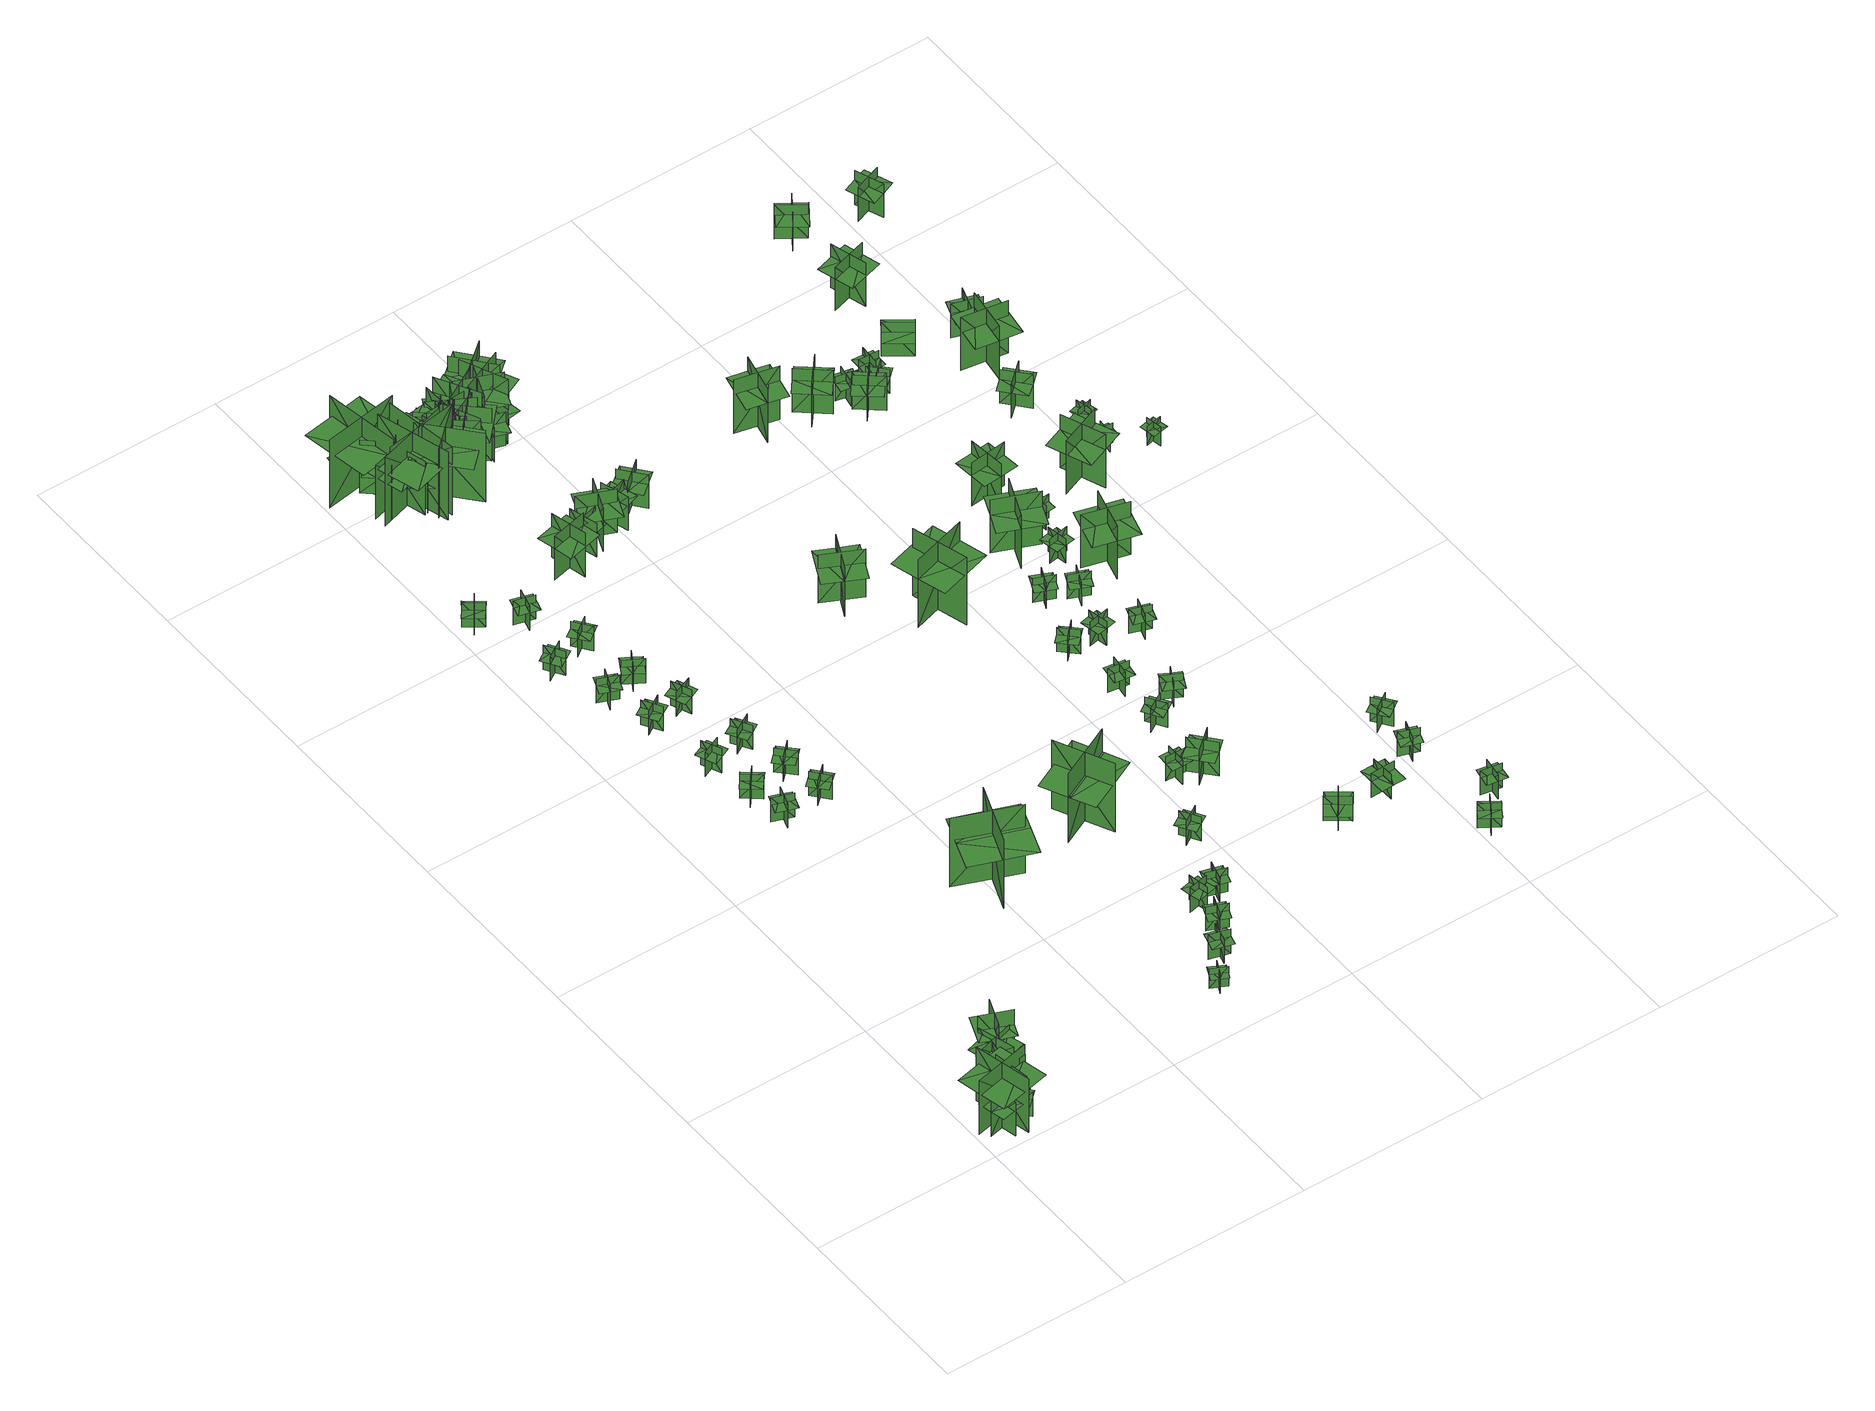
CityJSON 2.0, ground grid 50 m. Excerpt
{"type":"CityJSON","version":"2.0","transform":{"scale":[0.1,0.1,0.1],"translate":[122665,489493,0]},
"CityObjects":{
"tree1":{"type":"SolitaryVegetationObject","geometry":[{"type":"MultiSurface","lod":"1","boundaries":[[[0,1,2]],[[0,2,3]],[[4,5,6]],[[4,6,7]],[[8,9,10]],[[8,10,11]],[[8,11,12]],[[8,12,13]]]}]},
"tree2":{"type":"SolitaryVegetationObject","geometry":[{"type":"MultiSurface","lod":"1","boundaries":[[[14,15,16]],[[14,16,17]],[[18,19,20]],[[18,20,21]],[[22,23,24]],[[22,24,25]],[[22,25,26]],[[22,26,27]]]}]},
"tree3":{"type":"SolitaryVegetationObject","geometry":[{"type":"MultiSurface","lod":"1","boundaries":[[[28,29,30]],[[28,30,31]],[[32,33,34]],[[32,34,35]],[[36,37,38]],[[36,38,39]],[[36,39,40]],[[36,40,41]]]}]},
"tree4":{"type":"SolitaryVegetationObject","geometry":[{"type":"MultiSurface","lod":"1","boundaries":[[[42,43,44]],[[42,44,45]],[[46,47,48]],[[46,48,49]],[[50,51,52]],[[50,52,53]],[[50,53,54]],[[50,54,55]]]}]},
"tree5":{"type":"SolitaryVegetationObject","geometry":[{"type":"MultiSurface","lod":"1","boundaries":[[[56,57,58]],[[56,58,59]],[[60,61,62]],[[60,62,63]],[[64,65,66]],[[64,66,67]],[[64,68,69]],[[64,69,65]]]}]},
"tree6":{"type":"SolitaryVegetationObject","geometry":[{"type":"MultiSurface","lod":"1","boundaries":[[[70,71,72]],[[70,72,73]],[[74,75,76]],[[74,76,77]],[[78,79,80]],[[78,80,81]],[[78,81,82]],[[78,82,83]]]}]},
"tree7":{"type":"SolitaryVegetationObject","geometry":[{"type":"MultiSurface","lod":"1","boundaries":[[[84,85,86]],[[84,86,87]],[[88,89,90]],[[88,90,91]],[[92,93,94]],[[92,94,95]],[[92,95,96]],[[92,96,97]]]}]},
"tree8":{"type":"SolitaryVegetationObject","geometry":[{"type":"MultiSurface","lod":"1","boundaries":[[[98,99,100]],[[98,100,101]],[[102,103,104]],[[102,104,105]],[[106,107,108]],[[106,108,109]],[[106,109,110]],[[106,110,111]]]}]},
"tree9":{"type":"SolitaryVegetationObject","geometry":[{"type":"MultiSurface","lod":"1","boundaries":[[[112,113,114]],[[112,114,115]],[[116,117,118]],[[116,118,119]],[[120,121,122]],[[120,122,123]],[[120,124,125]],[[120,125,121]]]}]},
"tree10":{"type":"SolitaryVegetationObject","geometry":[{"type":"MultiSurface","lod":"1","boundaries":[[[126,127,128]],[[126,128,129]],[[130,131,132]],[[130,132,133]],[[134,135,136]],[[134,136,137]],[[134,137,138]],[[134,138,139]]]}]},
"tree11":{"type":"SolitaryVegetationObject","geometry":[{"type":"MultiSurface","lod":"1","boundaries":[[[140,141,142]],[[140,142,143]],[[144,145,146]],[[144,146,147]],[[148,149,150]],[[148,150,151]],[[148,151,152]],[[148,152,153]]]}]},
"tree12":{"type":"SolitaryVegetationObject","geometry":[{"type":"MultiSurface","lod":"1","boundaries":[[[154,155,156]],[[154,156,157]],[[158,159,160]],[[158,160,161]],[[162,163,164]],[[162,164,165]],[[162,165,166]],[[162,166,167]]]}]},
"tree13":{"type":"SolitaryVegetationObject","geometry":[{"type":"MultiSurface","lod":"1","boundaries":[[[168,169,170]],[[168,170,171]],[[172,173,174]],[[172,174,175]],[[176,177,178]],[[176,178,179]],[[176,179,180]],[[176,180,181]]]}]},
"tree14":{"type":"SolitaryVegetationObject","geometry":[{"type":"MultiSurface","lod":"1","boundaries":[[[182,183,184]],[[182,184,185]],[[186,187,188]],[[186,188,189]],[[190,191,192]],[[190,192,193]],[[190,193,194]],[[190,194,195]]]}]},
"tree15":{"type":"SolitaryVegetationObject","geometry":[{"type":"MultiSurface","lod":"1","boundaries":[[[196,197,198]],[[196,198,199]],[[200,201,202]],[[200,202,203]],[[204,205,206]],[[204,206,207]],[[204,207,208]],[[204,208,209]]]}]},
"tree16":{"type":"SolitaryVegetationObject","geometry":[{"type":"MultiSurface","lod":"1","boundaries":[[[210,211,212]],[[210,212,213]],[[214,215,216]],[[214,216,217]],[[218,219,220]],[[218,220,221]],[[218,221,222]],[[218,222,223]]]}]},
"tree17":{"type":"SolitaryVegetationObject","geometry":[{"type":"MultiSurface","lod":"1","boundaries":[[[224,225,226]],[[224,226,227]],[[228,229,230]],[[228,230,231]],[[232,233,234]],[[232,234,235]],[[232,235,236]],[[232,236,237]]]}]},
"tree18":{"type":"SolitaryVegetationObject","geometry":[{"type":"MultiSurface","lod":"1","boundaries":[[[238,239,240]],[[238,240,241]],[[242,243,244]],[[242,244,245]],[[246,247,248]],[[246,248,249]],[[246,249,250]],[[246,250,251]]]}]},
"tree19":{"type":"SolitaryVegetationObject","geometry":[{"type":"MultiSurface","lod":"1","boundaries":[[[252,253,254]],[[252,254,255]],[[256,257,258]],[[256,258,259]],[[260,261,262]],[[260,262,263]],[[260,263,264]],[[260,264,265]]]}]},
"tree20":{"type":"SolitaryVegetationObject","geometry":[{"type":"MultiSurface","lod":"1","boundaries":[[[266,267,268]],[[266,268,269]],[[270,271,272]],[[270,272,273]],[[274,275,276]],[[274,276,277]],[[274,277,278]],[[274,278,279]]]}]},
"tree21":{"type":"SolitaryVegetationObject","geometry":[{"type":"MultiSurface","lod":"1","boundaries":[[[280,281,282]],[[280,282,283]],[[284,285,286]],[[284,286,287]],[[288,289,290]],[[288,290,291]],[[288,291,292]],[[288,292,293]]]}]},
"tree22":{"type":"SolitaryVegetationObject","geometry":[{"type":"MultiSurface","lod":"1","boundaries":[[[294,295,296]],[[294,296,297]],[[298,299,300]],[[298,300,301]],[[302,303,304]],[[302,304,305]],[[302,305,306]],[[302,306,307]]]}]},
"tree23":{"type":"SolitaryVegetationObject","geometry":[{"type":"MultiSurface","lod":"1","boundaries":[[[308,309,310]],[[308,310,311]],[[312,313,314]],[[312,314,315]],[[316,317,318]],[[316,318,319]],[[316,319,320]],[[316,320,321]]]}]},
"tree24":{"type":"SolitaryVegetationObject","geometry":[{"type":"MultiSurface","lod":"1","boundaries":[[[322,323,324]],[[322,324,325]],[[326,327,328]],[[326,328,329]],[[330,331,332]],[[330,332,333]],[[330,333,334]],[[330,334,335]]]}]},
"tree25":{"type":"SolitaryVegetationObject","geometry":[{"type":"MultiSurface","lod":"1","boundaries":[[[336,337,338]],[[336,338,339]],[[340,341,342]],[[340,342,343]],[[344,345,346]],[[344,346,347]],[[344,347,348]],[[344,348,349]]]}]},
"tree26":{"type":"SolitaryVegetationObject","geometry":[{"type":"MultiSurface","lod":"1","boundaries":[[[350,351,352]],[[350,352,353]],[[354,355,356]],[[354,356,357]],[[358,359,360]],[[358,360,361]],[[358,361,362]],[[358,362,363]]]}]},
"tree27":{"type":"SolitaryVegetationObject","geometry":[{"type":"MultiSurface","lod":"1","boundaries":[[[364,365,366]],[[364,366,367]],[[368,369,370]],[[368,370,371]],[[372,373,374]],[[372,374,375]],[[372,375,376]],[[372,376,377]]]}]},
"tree28":{"type":"SolitaryVegetationObject","geometry":[{"type":"MultiSurface","lod":"1","boundaries":[[[378,379,380]],[[378,380,381]],[[382,383,384]],[[382,384,385]],[[386,387,388]],[[386,388,389]],[[386,389,390]],[[386,390,391]]]}]},
"tree29":{"type":"SolitaryVegetationObject","geometry":[{"type":"MultiSurface","lod":"1","boundaries":[[[392,393,394]],[[392,394,395]],[[396,397,398]],[[396,398,399]],[[400,401,402]],[[400,402,403]],[[400,403,404]],[[400,404,405]]]}]},
"tree30":{"type":"SolitaryVegetationObject","geometry":[{"type":"MultiSurface","lod":"1","boundaries":[[[406,407,408]],[[406,408,409]],[[410,411,412]],[[410,412,413]],[[414,415,416]],[[414,416,417]],[[414,417,418]],[[414,418,419]]]}]},
"tree31":{"type":"SolitaryVegetationObject","geometry":[{"type":"MultiSurface","lod":"1","boundaries":[[[420,421,422]],[[420,422,423]],[[424,425,426]],[[424,426,427]],[[428,429,430]],[[428,430,431]],[[428,431,432]],[[428,432,433]]]}]},
"tree32":{"type":"SolitaryVegetationObject","geometry":[{"type":"MultiSurface","lod":"1","boundaries":[[[434,435,436]],[[434,436,437]],[[438,439,440]],[[438,440,441]],[[442,443,444]],[[442,444,445]],[[442,445,446]],[[442,446,447]]]}]},
"tree33":{"type":"SolitaryVegetationObject","geometry":[{"type":"MultiSurface","lod":"1","boundaries":[[[448,449,450]],[[448,450,451]],[[452,453,454]],[[452,454,455]],[[456,457,458]],[[456,458,459]],[[456,459,460]],[[456,460,461]]]}]},
"tree34":{"type":"SolitaryVegetationObject","geometry":[{"type":"MultiSurface","lod":"1","boundaries":[[[462,463,464]],[[462,464,465]],[[466,467,468]],[[466,468,469]],[[470,471,472]],[[470,472,473]],[[470,473,474]],[[470,474,475]]]}]},
"tree35":{"type":"SolitaryVegetationObject","geometry":[{"type":"MultiSurface","lod":"1","boundaries":[[[476,477,478]],[[476,478,479]],[[480,481,482]],[[480,482,483]],[[484,485,486]],[[484,486,487]],[[484,487,488]],[[484,488,489]]]}]},
"tree36":{"type":"SolitaryVegetationObject","geometry":[{"type":"MultiSurface","lod":"1","boundaries":[[[490,491,492]],[[490,492,493]],[[494,495,496]],[[494,496,497]],[[498,499,500]],[[498,500,501]],[[498,501,502]],[[498,502,503]]]}]},
"tree37":{"type":"SolitaryVegetationObject","geometry":[{"type":"MultiSurface","lod":"1","boundaries":[[[504,505,506]],[[504,506,507]],[[508,509,510]],[[508,510,511]],[[512,513,514]],[[512,514,515]],[[512,515,516]],[[512,516,517]]]}]},
"tree38":{"type":"SolitaryVegetationObject","geometry":[{"type":"MultiSurface","lod":"1","boundaries":[[[518,519,520]],[[518,520,521]],[[522,523,524]],[[522,524,525]],[[526,527,528]],[[526,528,529]],[[526,529,530]],[[526,530,531]]]}]},
"tree39":{"type":"SolitaryVegetationObject","geometry":[{"type":"MultiSurface","lod":"1","boundaries":[[[532,533,534]],[[532,534,535]],[[536,537,538]],[[536,538,539]],[[540,541,542]],[[540,542,543]],[[540,543,544]],[[540,544,545]]]}]},
"tree40":{"type":"SolitaryVegetationObject","geometry":[{"type":"MultiSurface","lod":"1","boundaries":[[[546,547,548]],[[546,548,549]],[[550,551,552]],[[550,552,553]],[[554,555,556]],[[554,556,557]],[[554,557,558]],[[554,558,559]]]}]},
"tree41":{"type":"SolitaryVegetationObject","geometry":[{"type":"MultiSurface","lod":"1","boundaries":[[[560,561,562]],[[560,562,563]],[[564,565,566]],[[564,566,567]],[[568,569,570]],[[568,570,571]],[[568,572,573]],[[568,573,569]]]}]},
"tree42":{"type":"SolitaryVegetationObject","geometry":[{"type":"MultiSurface","lod":"1","boundaries":[[[574,575,576]],[[574,576,577]],[[578,579,580]],[[578,580,581]],[[582,583,584]],[[582,584,585]],[[582,585,586]],[[582,586,587]]]}]},
"tree43":{"type":"SolitaryVegetationObject","geometry":[{"type":"MultiSurface","lod":"1","boundaries":[[[588,589,590]],[[588,590,591]],[[592,593,594]],[[592,594,595]],[[596,597,598]],[[596,598,599]],[[596,599,600]],[[596,600,601]]]}]},
"tree44":{"type":"SolitaryVegetationObject","geometry":[{"type":"MultiSurface","lod":"1","boundaries":[[[602,603,604]],[[602,604,605]],[[606,607,608]],[[606,608,609]],[[610,611,612]],[[610,612,613]],[[610,613,614]],[[610,614,615]]]}]},
"tree45":{"type":"SolitaryVegetationObject","geometry":[{"type":"MultiSurface","lod":"1","boundaries":[[[616,617,618]],[[616,618,619]],[[620,621,622]],[[620,622,623]],[[624,625,626]],[[624,626,627]],[[624,627,628]],[[624,628,629]]]}]},
"tree46":{"type":"SolitaryVegetationObject","geometry":[{"type":"MultiSurface","lod":"1","boundaries":[[[630,631,632]],[[630,632,633]],[[634,635,636]],[[634,636,637]],[[638,639,640]],[[638,640,641]],[[638,639,642]],[[638,642,643]]]}]},
"tree47":{"type":"SolitaryVegetationObject","geometry":[{"type":"MultiSurface","lod":"1","boundaries":[[[644,645,646]],[[644,646,647]],[[648,649,650]],[[648,650,651]],[[652,653,654]],[[652,654,655]],[[652,655,656]],[[652,656,657]]]}]},
"tree48":{"type":"SolitaryVegetationObject","geometry":[{"type":"MultiSurface","lod":"1","boundaries":[[[658,659,660]],[[658,660,661]],[[662,663,664]],[[662,664,665]],[[666,667,668]],[[666,668,669]],[[666,669,670]],[[666,670,671]]]}]},
"tree49":{"type":"SolitaryVegetationObject","geometry":[{"type":"MultiSurface","lod":"1","boundaries":[[[672,673,674]],[[672,674,675]],[[676,677,678]],[[676,678,679]],[[680,681,682]],[[680,682,683]],[[680,683,684]],[[680,684,685]]]}]},
"tree50":{"type":"SolitaryVegetationObject","geometry":[{"type":"MultiSurface","lod":"1","boundaries":[[[686,687,688]],[[686,688,689]],[[690,691,692]],[[690,692,693]],[[694,695,696]],[[694,696,697]],[[694,697,698]],[[694,698,699]]]}]},
"tree51":{"type":"SolitaryVegetationObject","geometry":[{"type":"MultiSurface","lod":"1","boundaries":[[[700,701,702]],[[700,702,703]],[[704,705,706]],[[704,706,707]],[[708,709,710]],[[708,710,711]],[[708,711,712]],[[708,712,713]]]}]},
"tree52":{"type":"SolitaryVegetationObject","geometry":[{"type":"MultiSurface","lod":"1","boundaries":[[[714,715,716]],[[714,716,717]],[[718,719,720]],[[718,720,721]],[[722,723,724]],[[722,724,725]],[[722,725,726]],[[722,726,727]]]}]},
"tree53":{"type":"SolitaryVegetationObject","geometry":[{"type":"MultiSurface","lod":"1","boundaries":[[[728,729,730]],[[728,730,731]],[[732,733,734]],[[732,734,735]],[[736,737,738]],[[736,738,739]],[[736,739,740]],[[736,740,741]]]}]},
"tree54":{"type":"SolitaryVegetationObject","geometry":[{"type":"MultiSurface","lod":"1","boundaries":[[[742,743,744]],[[742,744,745]],[[746,747,748]],[[746,748,749]],[[750,751,752]],[[750,752,753]],[[750,753,754]],[[750,754,755]]]}]},
"tree55":{"type":"SolitaryVegetationObject","geometry":[{"type":"MultiSurface","lod":"1","boundaries":[[[756,757,758]],[[756,758,759]],[[760,761,762]],[[760,762,763]],[[764,765,766]],[[764,766,767]],[[764,767,768]],[[764,768,769]]]}]},
"tree56":{"type":"SolitaryVegetationObject","geometry":[{"type":"MultiSurface","lod":"1","boundaries":[[[770,771,772]],[[770,772,773]],[[774,775,776]],[[774,776,777]],[[778,779,780]],[[778,780,781]],[[778,781,782]],[[778,782,783]]]}]},
"tree57":{"type":"SolitaryVegetationObject","geometry":[{"type":"MultiSurface","lod":"1","boundaries":[[[784,785,786]],[[784,786,787]],[[788,789,790]],[[788,790,791]],[[792,793,794]],[[792,794,795]],[[792,795,796]],[[792,796,797]]]}]},
"tree58":{"type":"SolitaryVegetationObject","geometry":[{"type":"MultiSurface","lod":"1","boundaries":[[[798,799,800]],[[798,800,801]],[[802,803,804]],[[802,804,805]],[[806,807,808]],[[806,808,809]],[[806,807,810]],[[806,810,811]]]}]},
"tree59":{"type":"SolitaryVegetationObject","geometry":[{"type":"MultiSurface","lod":"1","boundaries":[[[812,813,814]],[[812,814,815]],[[816,817,818]],[[816,818,819]],[[820,821,822]],[[820,822,823]],[[820,823,824]],[[820,824,825]]]}]},
"tree60":{"type":"SolitaryVegetationObject","geometry":[{"type":"MultiSurface","lod":"1","boundaries":[[[826,827,828]],[[826,828,829]],[[830,831,832]],[[830,832,833]],[[834,835,836]],[[834,836,837]],[[834,835,838]],[[834,838,839]]]}]},
"tree61":{"type":"SolitaryVegetationObject","geometry":[{"type":"MultiSurface","lod":"1","boundaries":[[[840,841,842]],[[840,842,843]],[[844,845,846]],[[844,846,847]],[[848,849,850]],[[848,850,851]],[[848,851,852]],[[848,852,853]]]}]},
"tree62":{"type":"SolitaryVegetationObject","geometry":[{"type":"MultiSurface","lod":"1","boundaries":[[[854,855,856]],[[854,856,857]],[[858,859,860]],[[858,860,861]],[[862,863,864]],[[862,864,865]],[[862,863,866]],[[862,866,867]]]}]},
"tree63":{"type":"SolitaryVegetationObject","geometry":[{"type":"MultiSurface","lod":"1","boundaries":[[[868,869,870]],[[868,870,871]],[[872,873,874]],[[872,874,875]],[[876,877,878]],[[876,878,879]],[[876,879,880]],[[876,880,881]]]}]},
"tree64":{"type":"SolitaryVegetationObject","geometry":[{"type":"MultiSurface","lod":"1","boundaries":[[[882,883,884]],[[882,884,885]],[[886,887,888]],[[886,888,889]],[[890,891,892]],[[890,892,893]],[[890,893,894]],[[890,894,895]]]}]},
"tree65":{"type":"SolitaryVegetationObject","geometry":[{"type":"MultiSurface","lod":"1","boundaries":[[[896,897,898]],[[896,898,899]],[[900,901,902]],[[900,902,903]],[[904,905,906]],[[904,906,907]],[[904,907,908]],[[904,908,909]]]}]},
"tree66":{"type":"SolitaryVegetationObject","geometry":[{"type":"MultiSurface","lod":"1","boundaries":[[[910,911,912]],[[910,912,913]],[[914,915,916]],[[914,916,917]],[[918,919,920]],[[918,920,921]],[[918,921,922]],[[918,922,923]]]}]},
"tree67":{"type":"SolitaryVegetationObject","geometry":[{"type":"MultiSurface","lod":"1","boundaries":[[[924,925,926]],[[924,926,927]],[[928,929,930]],[[928,930,931]],[[932,933,934]],[[932,934,935]],[[932,935,936]],[[932,936,937]]]}]},
"tree68":{"type":"SolitaryVegetationObject","geometry":[{"type":"MultiSurface","lod":"1","boundaries":[[[938,939,940]],[[938,940,941]],[[942,943,944]],[[942,944,945]],[[946,947,948]],[[946,948,949]],[[946,949,950]],[[946,950,951]]]}]},
"tree69":{"type":"SolitaryVegetationObject","geometry":[{"type":"MultiSurface","lod":"1","boundaries":[[[952,953,954]],[[952,954,955]],[[956,957,958]],[[956,958,959]],[[960,961,962]],[[960,962,963]],[[960,963,964]],[[960,964,965]]]}]},
"tree70":{"type":"SolitaryVegetationObject","geometry":[{"type":"MultiSurface","lod":"1","boundaries":[[[966,967,968]],[[966,968,969]],[[970,971,972]],[[970,972,973]],[[974,975,976]],[[974,976,977]],[[974,977,978]],[[974,978,979]]]}]},
"tree71":{"type":"SolitaryVegetationObject","geometry":[{"type":"MultiSurface","lod":"1","boundaries":[[[980,981,982]],[[980,982,983]],[[984,985,986]],[[984,986,987]],[[988,989,990]],[[988,990,991]],[[988,991,992]],[[988,992,993]]]}]},
"tree72":{"type":"SolitaryVegetationObject","geometry":[{"type":"MultiSurface","lod":"1","boundaries":[[[994,995,996]],[[994,996,997]],[[998,999,1000]],[[998,1000,1001]],[[1002,1003,1004]],[[1002,1004,1005]],[[1002,1005,1006]],[[1002,1006,1007]]]}]},
"tree73":{"type":"SolitaryVegetationObject","geometry":[{"type":"MultiSurface","lod":"1","boundaries":[[[1008,1009,1010]],[[1008,1010,1011]],[[1012,1013,1014]],[[1012,1014,1015]],[[1016,1017,1018]],[[1016,1018,1019]],[[1016,1019,1020]],[[1016,1020,1021]]]}]},
"tree74":{"type":"SolitaryVegetationObject","geometry":[{"type":"MultiSurface","lod":"1","boundaries":[[[1022,1023,1024]],[[1022,1024,1025]],[[1026,1027,1028]],[[1026,1028,1029]],[[1030,1031,1032]],[[1030,1032,1033]],[[1030,1033,1034]],[[1030,1034,1035]]]}]},
"tree75":{"type":"SolitaryVegetationObject","geometry":[{"type":"MultiSurface","lod":"1","boundaries":[[[1036,1037,1038]],[[1036,1038,1039]],[[1040,1041,1042]],[[1040,1042,1043]],[[1044,1045,1046]],[[1044,1046,1047]],[[1044,1047,1048]],[[1044,1048,1049]]]}]},
"tree76":{"type":"SolitaryVegetationObject","geometry":[{"type":"MultiSurface","lod":"1","boundaries":[[[1050,1051,1052]],[[1050,1052,1053]],[[1054,1055,1056]],[[1054,1056,1057]],[[1058,1059,1060]],[[1058,1060,1061]],[[1058,1061,1062]],[[1058,1062,1063]]]}]},
"tree77":{"type":"SolitaryVegetationObject","geometry":[{"type":"MultiSurface","lod":"1","boundaries":[[[1064,1065,1066]],[[1064,1066,1067]],[[1068,1069,1070]],[[1068,1070,1071]],[[1072,1073,1074]],[[1072,1074,1075]],[[1072,1075,1076]],[[1072,1076,1077]]]}]},
"tree78":{"type":"SolitaryVegetationObject","geometry":[{"type":"MultiSurface","lod":"1","boundaries":[[[1078,1079,1080]],[[1078,1080,1081]],[[1082,1083,1084]],[[1082,1084,1085]],[[1086,1087,1088]],[[1086,1088,1089]],[[1086,1089,1090]],[[1086,1090,1091]]]}]},
"tree79":{"type":"SolitaryVegetationObject","geometry":[{"type":"MultiSurface","lod":"1","boundaries":[[[1092,1093,1094]],[[1092,1094,1095]],[[1096,1097,1098]],[[1096,1098,1099]],[[1100,1101,1102]],[[1100,1102,1103]],[[1100,1103,1104]],[[1100,1104,1105]]]}]},
"tree80":{"type":"SolitaryVegetationObject","geometry":[{"type":"MultiSurface","lod":"1","boundaries":[[[1106,1107,1108]],[[1106,1108,1109]],[[1110,1111,1112]],[[1110,1112,1113]],[[1114,1115,1116]],[[1114,1116,1117]],[[1114,1117,1118]],[[1114,1118,1119]]]}]},
"tree81":{"type":"SolitaryVegetationObject","geometry":[{"type":"MultiSurface","lod":"1","boundaries":[[[1120,1121,1122]],[[1120,1122,1123]],[[1124,1125,1126]],[[1124,1126,1127]],[[1128,1129,1130]],[[1128,1130,1131]],[[1128,1131,1132]],[[1128,1132,1133]]]}]},
"tree82":{"type":"SolitaryVegetationObject","geometry":[{"type":"MultiSurface","lod":"1","boundaries":[[[1134,1135,1136]],[[1134,1136,1137]],[[1138,1139,1140]],[[1138,1140,1141]],[[1142,1143,1144]],[[1142,1144,1145]],[[1142,1145,1146]],[[1142,1146,1147]]]}]},
"tree83":{"type":"SolitaryVegetationObject","geometry":[{"type":"MultiSurface","lod":"1","boundaries":[[[1148,1149,1150]],[[1148,1150,1151]],[[1152,1153,1154]],[[1152,1154,1155]],[[1156,1157,1158]],[[1156,1158,1159]],[[1156,1159,1160]],[[1156,1160,1161]]]}]},
"tree84":{"type":"SolitaryVegetationObject","geometry":[{"type":"MultiSurface","lod":"1","boundaries":[[[1162,1163,1164]],[[1162,1164,1165]],[[1166,1167,1168]],[[1166,1168,1169]],[[1170,1171,1172]],[[1170,1172,1173]],[[1170,1173,1174]],[[1170,1174,1175]]]}]},
"tree85":{"type":"SolitaryVegetationObject","geometry":[{"type":"MultiSurface","lod":"1","boundaries":[[[1176,1177,1178]],[[1176,1178,1179]],[[1180,1181,1182]],[[1180,1182,1183]],[[1184,1185,1186]],[[1184,1186,1187]],[[1184,1187,1188]],[[1184,1188,1189]]]}]},
"tree86":{"type":"SolitaryVegetationObject","geometry":[{"type":"MultiSurface","lod":"1","boundaries":[[[1190,1191,1192]],[[1190,1192,1193]],[[1194,1195,1196]],[[1194,1196,1197]],[[1198,1199,1200]],[[1198,1200,1201]],[[1198,1201,1202]],[[1198,1202,1203]]]}]},
"tree87":{"type":"SolitaryVegetationObject","geometry":[{"type":"MultiSurface","lod":"1","boundaries":[[[1204,1205,1206]],[[1204,1206,1207]],[[1208,1209,1210]],[[1208,1210,1211]],[[1212,1213,1214]],[[1212,1214,1215]],[[1212,1215,1216]],[[1212,1216,1217]]]}]},
"tree88":{"type":"SolitaryVegetationObject","geometry":[{"type":"MultiSurface","lod":"1","boundaries":[[[1218,1219,1220]],[[1218,1220,1221]],[[1222,1223,1224]],[[1222,1224,1225]],[[1226,1227,1228]],[[1226,1228,1229]],[[1226,1229,1230]],[[1226,1230,1231]]]}]},
"tree89":{"type":"SolitaryVegetationObject","geometry":[{"type":"MultiSurface","lod":"1","boundaries":[[[1232,1233,1234]],[[1232,1234,1235]],[[1236,1237,1238]],[[1236,1238,1239]],[[1240,1241,1242]],[[1240,1242,1243]],[[1240,1243,1244]],[[1240,1244,1245]]]}]},
"tree90":{"type":"SolitaryVegetationObject","geometry":[{"type":"MultiSurface","lod":"1","boundaries":[[[1246,1247,1248]],[[1246,1248,1249]],[[1250,1251,1252]],[[1250,1252,1253]],[[1254,1255,1256]],[[1254,1256,1257]],[[1254,1257,1258]],[[1254,1258,1259]]]}]},
"tree91":{"type":"SolitaryVegetationObject","geometry":[{"type":"MultiSurface","lod":"1","boundaries":[[[1260,1261,1262]],[[1260,1262,1263]],[[1264,1265,1266]],[[1264,1266,1267]],[[1268,1269,1270]],[[1268,1270,1271]],[[1268,1271,1272]],[[1268,1272,1273]]]}]},
"tree92":{"type":"SolitaryVegetationObject","geometry":[{"type":"MultiSurface","lod":"1","boundaries":[[[1274,1275,1276]],[[1274,1276,1277]],[[1278,1279,1280]],[[1278,1280,1281]],[[1282,1283,1284]],[[1282,1284,1285]],[[1282,1285,1286]],[[1282,1286,1287]]]}]},
"tree93":{"type":"SolitaryVegetationObject","geometry":[{"type":"MultiSurface","lod":"1","boundaries":[[[1288,1289,1290]],[[1288,1290,1291]],[[1292,1293,1294]],[[1292,1294,1295]],[[1296,1297,1298]],[[1296,1298,1299]],[[1296,1299,1300]],[[1296,1300,1301]]]}]},
"tree94":{"type":"SolitaryVegetationObject","geometry":[{"type":"MultiSurface","lod":"1","boundaries":[[[1302,1303,1304]],[[1302,1304,1305]],[[1306,1307,1308]],[[1306,1308,1309]],[[1310,1311,1312]],[[1310,1312,1313]],[[1310,1313,1314]],[[1310,1314,1315]]]}]},
"tree95":{"type":"SolitaryVegetationObject","geometry":[{"type":"MultiSurface","lod":"1","boundaries":[[[1316,1317,1318]],[[1316,1318,1319]],[[1320,1321,1322]],[[1320,1322,1323]],[[1324,1325,1326]],[[1324,1326,1327]],[[1324,1327,1328]],[[1324,1328,1329]]]}]},
"tree96":{"type":"SolitaryVegetationObject","geometry":[{"type":"MultiSurface","lod":"1","boundaries":[[[1330,1331,1332]],[[1330,1332,1333]],[[1334,1335,1336]],[[1334,1336,1337]],[[1338,1339,1340]],[[1338,1340,1341]],[[1338,1341,1342]],[[1338,1342,1343]]]}]},
"tree97":{"type":"SolitaryVegetationObject","geometry":[{"type":"MultiSurface","lod":"1","boundaries":[[[1344,1345,1346]],[[1344,1346,1347]],[[1348,1349,1350]],[[1348,1350,1351]],[[1352,1353,1354]],[[1352,1354,1355]],[[1352,1355,1356]],[[1352,1356,1357]]]}]},
"tree98":{"type":"SolitaryVegetationObject","geometry":[{"type":"MultiSurface","lod":"1","boundaries":[[[1358,1359,1360]],[[1358,1360,1361]],[[1362,1363,1364]],[[1362,1364,1365]],[[1366,1367,1368]],[[1366,1368,1369]],[[1366,1369,1370]],[[1366,1370,1371]]]}]},
"tree99":{"type":"SolitaryVegetationObject","geometry":[{"type":"MultiSurface","lod":"1","boundaries":[[[1372,1373,1374]],[[1372,1374,1375]],[[1376,1377,1378]],[[1376,1378,1379]],[[1380,1381,1382]],[[1380,1382,1383]],[[1380,1383,1384]],[[1380,1384,1385]]]}]},
"tree100":{"type":"SolitaryVegetationObject","geometry":[{"type":"MultiSurface","lod":"1","boundaries":[[[1386,1387,1388]],[[1386,1388,1389]],[[1390,1391,1392]],[[1390,1392,1393]],[[1394,1395,1396]],[[1394,1396,1397]],[[1394,1397,1398]],[[1394,1398,1399]]]}]},
"tree101":{"type":"SolitaryVegetationObject","geometry":[{"type":"MultiSurface","lod":"1","boundaries":[[[1400,1401,1402]],[[1400,1402,1403]],[[1404,1405,1406]],[[1404,1406,1407]],[[1408,1409,1410]],[[1408,1410,1411]],[[1408,1411,1412]],[[1408,1412,1413]]]}]},
"tree102":{"type":"SolitaryVegetationObject","geometry":[{"type":"MultiSurface","lod":"1","boundaries":[[[1414,1415,1416]],[[1414,1416,1417]],[[1418,1419,1420]],[[1418,1420,1421]],[[1422,1423,1424]],[[1422,1424,1425]],[[1422,1425,1426]],[[1422,1426,1427]]]}]},
"tree103":{"type":"SolitaryVegetationObject","geometry":[{"type":"MultiSurface","lod":"1","boundaries":[[[1428,1429,1430]],[[1428,1430,1431]],[[1432,1433,1434]],[[1432,1434,1435]],[[1436,1437,1438]],[[1436,1438,1439]],[[1436,1439,1440]],[[1436,1440,1441]]]}]}
},
"vertices":[
[56,98,14],[73,22,14],[73,22,122],[56,98,122],[28,54,14],[103,71,14],[103,71,122],[28,54,122],[28,54,92],[36,17,92],[112,33,92],[103,71,92],[95,109,92],[20,92,92],
[104,14,13],[69,168,13],[69,168,184],[104,14,184],[163,110,13],[10,75,13],[10,75,184],[163,110,184],[157,108,136],[142,175,136],[1,144,136],[16,76,136],[31,9,136],[172,41,136],
[103,90,16],[140,49,16],[140,49,93],[103,90,93],[101,53,16],[142,90,16],[142,90,93],[101,53,93],[101,53,71],[120,32,71],[161,69,71],[142,90,71],[124,110,71],[83,73,71],
[162,108,14],[64,93,14],[64,93,153],[162,108,153],[109,148,14],[124,49,14],[124,49,153],[109,148,153],[109,148,114],[59,140,114],[75,42,114],[124,49,114],[173,57,114],[158,155,114],
[143,158,14],[103,183,14],[103,183,93],[143,158,93],[135,193,14],[109,153,14],[109,153,93],[135,193,93],[135,193,67],[109,153,67],[131,139,67],[157,179,67],[113,207,67],[88,167,67],
[131,138,14],[145,215,14],[145,215,122],[131,138,122],[173,167,14],[97,182,14],[97,182,122],[173,167,122],[173,167,92],[181,205,92],[105,220,92],[97,182,92],[90,144,92],[166,129,92],
[151,111,16],[178,159,16],[178,159,93],[151,111,93],[186,120,16],[138,148,16],[138,148,93],[186,120,93],[186,120,72],[200,145,72],[151,172,72],[138,148,72],[124,123,72],[173,96,72],
[174,168,14],[145,264,14],[145,264,123],[174,168,123],[207,231,14],[111,203,14],[111,203,123],[207,231,123],[203,230,92],[191,272,92],[103,246,92],[115,204,92],[127,162,92],[216,187,92],
[226,237,14],[147,270,14],[147,270,156],[226,237,156],[200,297,14],[168,218,14],[168,218,156],[200,297,156],[200,297,109],[168,218,109],[211,201,109],[243,280,109],[157,315,109],[125,236,109],
[274,1147,14],[221,1166,14],[221,1166,91],[274,1147,91],[258,1181,14],[240,1128,14],[240,1128,91],[258,1181,91],[258,1181,69],[232,1190,69],[213,1138,69],[240,1128,69],[266,1119,69],[284,1171,69],
[246,1274,14],[211,1231,14],[211,1231,91],[246,1274,91],[209,1270,14],[252,1235,14],[252,1235,91],[209,1270,91],[209,1270,70],[192,1248,70],[235,1214,70],[252,1235,70],[270,1257,70],[226,1292,70],
[225,1360,13],[202,1410,13],[202,1410,90],[225,1360,90],[238,1395,13],[187,1372,13],[187,1372,90],[238,1395,90],[238,1395,68],[226,1420,68],[176,1397,68],[187,1372,68],[199,1346,68],[249,1369,68],
[161,1554,15],[208,1584,15],[208,1584,92],[161,1554,92],[196,1546,15],[167,1593,15],[167,1593,92],[196,1546,92],[196,1546,70],[220,1560,70],[191,1607,70],[167,1593,70],[144,1578,70],[173,1531,70],
[122,1820,15],[93,1866,15],[93,1866,92],[122,1820,92],[131,1856,15],[84,1826,15],[84,1826,92],[131,1856,92],[131,1856,70],[116,1879,70],[69,1849,70],[84,1826,70],[99,1803,70],[145,1832,70],
[160,1722,15],[139,1671,15],[139,1671,92],[160,1722,92],[126,1708,15],[177,1687,15],[177,1687,92],[126,1708,92],[126,1708,70],[116,1682,70],[167,1661,70],[177,1687,70],[188,1712,70],[137,1733,70],
[33,2049,13],[66,2094,13],[66,2094,90],[33,2049,90],[69,2054,13],[25,2087,13],[25,2087,90],[69,2054,90],[69,2054,68],[86,2076,68],[41,2110,68],[25,2087,68],[8,2065,68],[52,2032,68],
[341,1184,13],[377,1143,13],[377,1143,90],[341,1184,90],[338,1147,13],[380,1184,13],[380,1184,90],[338,1147,90],[338,1147,68],[357,1127,68],[398,1163,68],[380,1184,68],[361,1205,68],[320,1168,68],
[322,1293,12],[361,1253,12],[361,1253,89],[322,1293,89],[321,1256,12],[361,1294,12],[361,1294,89],[321,1256,89],[321,1256,67],[341,1236,67],[381,1274,67],[361,1294,67],[342,1314,67],[302,1276,67],
[428,761,10],[592,697,10],[592,697,229],[428,761,229],[485,633,10],[548,797,10],[548,797,229],[485,633,229],[434,745,158],[406,669,158],[571,608,158],[599,685,158],[627,761,158],[462,822,158],
[289,1388,13],[337,1416,13],[337,1416,90],[289,1388,90],[325,1379,13],[297,1427,13],[297,1427,90],[325,1379,90],[325,1379,68],[349,1393,68],[321,1440,68],[297,1427,68],[273,1413,68],[301,1365,68],
[247,1566,14],[298,1588,14],[298,1588,91],[247,1566,91],[281,1552,14],[259,1603,14],[259,1603,91],[281,1552,91],[281,1552,69],[306,1563,69],[285,1614,69],[259,1603,69],[234,1592,69],[255,1541,69],
[208,1724,13],[256,1696,13],[256,1696,90],[208,1724,90],[217,1689,13],[245,1736,13],[245,1736,90],[217,1689,90],[217,1689,69],[241,1675,69],[269,1722,69],[245,1736,69],[221,1750,69],[193,1702,69],
[176,2008,13],[123,2023,13],[123,2023,90],[176,2008,90],[158,2041,13],[144,1987,13],[144,1987,90],[158,2041,90],[158,2041,68],[132,2048,68],[117,1995,68],[144,1987,68],[170,1980,68],[185,2033,68],
[225,1887,13],[181,1854,13],[181,1854,90],[225,1887,90],[189,1892,13],[222,1848,13],[222,1848,90],[189,1892,90],[189,1892,68],[166,1876,68],[200,1832,68],[222,1848,68],[244,1865,68],[211,1909,68],
[708,147,14],[748,128,14],[748,128,76],[708,147,76],[718,119,14],[737,159,14],[737,159,76],[718,119,76],[718,119,59],[738,110,59],[757,149,59],[737,159,59],[717,169,59],[698,129,59],
[508,856,15],[542,812,15],[542,812,92],[508,856,92],[503,820,15],[547,853,15],[547,853,92],[503,820,92],[503,820,70],[520,798,70],[564,831,70],[547,853,70],[530,875,70],[486,842,70],
[783,193,12],[798,247,12],[798,247,89],[783,193,89],[815,211,12],[762,226,12],[762,226,89],[815,211,89],[815,211,67],[823,238,67],[769,253,67],[762,226,67],[754,200,67],[808,185,67],
[116,2647,12],[72,2650,12],[72,2650,73],[116,2647,73],[97,2669,12],[93,2625,12],[93,2625,73],[97,2669,73],[97,2669,56],[75,2671,56],[71,2627,56],[93,2625,56],[115,2624,56],[119,2668,56],
[12,2575,10],[210,2607,10],[210,2607,227],[12,2575,227],[129,2492,10],[96,2690,10],[96,2690,227],[129,2492,227],[128,2500,167],[214,2515,167],[184,2697,167],[98,2682,167],[11,2668,167],[42,2486,167],
[171,2427,12],[129,2578,12],[129,2578,183],[171,2427,183],[226,2525,12],[74,2483,12],[74,2483,183],[226,2525,183],[219,2524,136],[201,2590,136],[62,2551,136],[80,2485,136],[99,2418,136],[238,2457,136],
[93,2571,13],[210,2465,13],[210,2465,183],[93,2571,183],[100,2458,13],[205,2576,13],[205,2576,183],[100,2458,183],[104,2463,136],[156,2417,136],[252,2525,136],[201,2571,136],[150,2617,136],[53,2509,136],
[205,2385,10],[148,2577,10],[148,2577,228],[205,2385,228],[272,2511,10],[79,2454,10],[79,2454,228],[272,2511,228],[264,2509,167],[239,2593,167],[62,2541,167],[87,2457,167],[112,2373,167],[289,2425,167],
[811,302,12],[862,281,12],[862,281,89],[811,302,89],[825,268,12],[846,319,12],[846,319,89],[825,268,89],[825,268,67],[851,257,67],[872,308,67],[846,319,67],[821,329,67],[800,278,67],
[233,2442,12],[169,2487,12],[169,2487,120],[233,2442,120],[224,2493,12],[180,2430,12],[180,2430,120],[224,2493,120],[224,2493,90],[192,2515,90],[148,2452,90],[180,2430,90],[211,2407,90],[256,2471,90],
[192,2591,10],[222,2393,10],[222,2393,227],[192,2591,227],[108,2475,10],[306,2505,10],[306,2505,227],[108,2475,227],[116,2476,167],[129,2390,167],[311,2418,167],[298,2504,167],[285,2591,167],[103,2563,167],
[231,2533,13],[171,2483,13],[171,2483,121],[231,2533,121],[179,2538,13],[229,2479,13],[229,2479,121],[179,2538,121],[179,2538,91],[149,2513,91],[199,2454,91],[229,2479,91],[259,2503,91],[209,2563,91],
[852,352,13],[841,406,13],[841,406,90],[852,352,90],[872,383,13],[818,371,13],[818,371,90],[872,383,90],[872,383,69],[867,410,69],[812,398,69],[818,371,69],[824,344,69],[878,356,69],
[347,2052,13],[323,2149,13],[323,2149,152],[347,2052,152],[382,2108,13],[285,2085,13],[285,2085,152],[382,2108,152],[382,2108,113],[370,2157,113],[273,2133,113],[285,2085,113],[296,2036,113],[393,2060,113],
[156,2543,13],[254,2563,13],[254,2563,151],[156,2543,151],[211,2506,13],[192,2604,13],[192,2604,151],[211,2506,151],[211,2506,112],[260,2516,112],[240,2613,112],[192,2604,112],[143,2594,112],[162,2496,112],
[211,2646,13],[136,2665,13],[136,2665,121],[211,2646,121],[184,2691,13],[166,2616,13],[166,2616,121],[184,2691,121],[184,2691,90],[147,2700,90],[128,2625,90],[166,2616,90],[203,2606,90],[222,2681,90],
[309,2383,9],[198,2507,9],[198,2507,228],[309,2383,228],[315,2514,9],[192,2404,9],[192,2404,228],[315,2514,228],[299,2394,171],[198,2507,171],[150,2463,171],[251,2350,171],[348,2437,171],[247,2550,171],
[224,2582,10],[240,2462,10],[240,2462,180],[224,2582,180],[174,2518,10],[295,2534,10],[295,2534,180],[174,2518,180],[174,2518,132],[182,2458,132],[303,2474,132],[295,2534,132],[287,2594,132],[167,2579,132],
[201,2686,12],[215,2601,12],[215,2601,126],[201,2686,126],[166,2637,12],[251,2650,12],[251,2650,126],[166,2637,126],[175,2638,83],[181,2603,83],[241,2613,83],[235,2648,83],[230,2683,83],[170,2673,83],
[874,393,11],[927,377,11],[927,377,88],[874,393,88],[892,360,11],[908,413,11],[908,413,88],[892,360,88],[892,360,67],[918,352,67],[934,405,67],[908,413,67],[881,421,67],[865,368,67],
[356,2109,19],[431,2129,19],[431,2129,127],[356,2109,127],[401,2083,19],[380,2158,19],[380,2158,127],[401,2083,127],[401,2083,96],[438,2094,96],[417,2168,96],[380,2158,96],[343,2147,96],[364,2073,96],
[728,717,11],[876,789,11],[876,789,230],[728,717,230],[834,681,11],[762,828,11],[762,828,230],[834,681,230],[730,712,157],[878,784,157],[842,858,157],[694,786,157],[907,724,157],[759,652,157],
[324,2576,12],[241,2487,12],[241,2487,182],[324,2576,182],[243,2574,12],[332,2490,12],[332,2490,182],[243,2574,182],[243,2574,134],[202,2529,134],[290,2446,134],[332,2490,134],[374,2535,134],[285,2618,134],
[257,2535,12],[351,2459,12],[351,2459,182],[257,2535,182],[265,2455,12],[342,2549,12],[342,2549,182],[265,2455,182],[265,2455,134],[312,2416,134],[389,2511,134],[342,2549,134],[294,2588,134],[218,2493,134],
[320,2497,13],[314,2619,13],[314,2619,183],[320,2497,183],[375,2557,13],[253,2551,13],[253,2551,183],[375,2557,183],[375,2557,135],[372,2618,135],[250,2612,135],[253,2551,135],[256,2490,135],[378,2496,135],
[278,2492,13],[388,2544,13],[388,2544,183],[278,2492,183],[354,2465,13],[302,2575,13],[302,2575,183],[354,2465,183],[354,2465,135],[409,2491,135],[357,2601,135],[302,2575,135],[247,2548,135],[299,2438,135],
[489,2123,15],[397,2161,15],[397,2161,153],[489,2123,153],[464,2184,15],[426,2092,15],[426,2092,153],[464,2184,153],[464,2184,114],[418,2203,114],[380,2111,114],[426,2092,114],[472,2073,114],[510,2165,114],
[388,2524,13],[282,2583,13],[282,2583,183],[388,2524,183],[366,2602,13],[307,2496,13],[307,2496,183],[366,2602,183],[366,2602,135],[313,2632,135],[254,2525,135],[307,2496,135],[360,2466,135],[419,2572,135],
[394,2477,14],[306,2561,14],[306,2561,183],[394,2477,183],[392,2558,14],[309,2470,14],[309,2470,183],[392,2558,183],[392,2558,136],[348,2600,136],[264,2512,136],[309,2470,136],[353,2428,136],[437,2516,136],
[938,551,12],[985,580,12],[985,580,89],[938,551,89],[974,543,12],[945,590,12],[945,590,89],[974,543,89],[974,543,67],[997,557,67],[969,604,67],[945,590,67],[921,575,67],[950,528,67],
[489,2187,15],[512,2113,15],[512,2113,122],[489,2187,122],[465,2141,15],[538,2165,15],[538,2165,122],[465,2141,122],[465,2141,92],[476,2104,92],[550,2128,92],[538,2165,92],[527,2201,92],[453,2178,92],
[328,2553,13],[434,2613,13],[434,2613,182],[328,2553,182],[406,2531,13],[346,2637,13],[346,2637,182],[406,2531,182],[406,2531,135],[459,2561,135],[399,2667,135],[346,2637,135],[293,2607,135],[353,2501,135],
[421,2545,15],[397,2471,15],[397,2471,122],[421,2545,122],[375,2521,15],[449,2498,15],[449,2498,122],[375,2521,122],[375,2521,92],[363,2484,92],[437,2461,92],[449,2498,92],[460,2535,92],[386,2558,92],
[389,2578,15],[459,2534,15],[459,2534,124],[389,2578,124],[402,2524,15],[445,2593,15],[445,2593,124],[402,2524,124],[388,2576,88],[457,2532,88],[479,2567,88],[409,2611,88],[440,2504,88],[370,2548,88],
[448,2631,13],[404,2518,13],[404,2518,182],[448,2631,182],[374,2599,13],[487,2555,13],[487,2555,182],[374,2599,182],[374,2599,135],[351,2543,135],[464,2498,135],[487,2555,135],[509,2611,135],[396,2656,135],
[411,2533,14],[493,2546,14],[493,2546,124],[411,2533,124],[456,2500,14],[444,2582,14],[444,2582,124],[456,2500,124],[412,2531,87],[493,2543,87],[487,2584,87],[406,2572,87],[498,2510,87],[417,2498,87],
[543,2203,15],[592,2143,15],[592,2143,122],[543,2203,122],[538,2151,15],[598,2200,15],[598,2200,122],[538,2151,122],[538,2151,92],[562,2121,92],[622,2170,92],[598,2200,92],[573,2230,92],[513,2181,92],
[507,2615,13],[389,2562,13],[389,2562,185],[507,2615,185],[425,2646,13],[478,2528,13],[478,2528,185],[425,2646,185],[505,2619,127],[387,2565,127],[414,2506,127],[532,2560,127],[366,2613,127],[484,2666,127],
[414,2672,12],[492,2579,12],[492,2579,182],[414,2672,182],[406,2592,12],[500,2669,12],[500,2669,182],[406,2592,182],[406,2592,134],[445,2545,134],[539,2622,134],[500,2669,134],[461,2716,134],[368,2639,134],
[724,1673,12],[823,1625,12],[823,1625,166],[724,1673,166],[748,1603,12],[795,1703,12],[795,1703,166],[748,1603,166],[748,1603,123],[798,1579,123],[845,1679,123],[795,1703,123],[745,1727,123],[698,1627,123],
[1049,770,13],[1047,714,13],[1047,714,90],[1049,770,90],[1022,745,13],[1077,743,13],[1077,743,90],[1022,745,90],[1022,745,69],[1021,717,69],[1076,715,69],[1077,743,69],[1078,771,69],[1023,772,69],
[1078,692,11],[1137,743,11],[1137,743,119],[1078,692,119],[1130,688,11],[1079,747,11],[1079,747,119],[1130,688,119],[1130,688,89],[1159,713,89],[1109,772,89],[1079,747,89],[1050,721,89],[1100,663,89],
[909,1563,16],[952,1415,16],[952,1415,231],[909,1563,231],[859,1473,16],[1007,1517,16],[1007,1517,231],[859,1473,231],[859,1473,171],[881,1399,171],[1029,1442,171],[1007,1517,171],[986,1591,171],[837,1547,171],
[1287,389,16],[1287,389,94],[1234,430,94],[1234,430,16],[1242,384,16],[1242,384,94],[1281,436,94],[1281,436,16],[1236,376,69],[1263,356,69],[1311,420,69],[1285,440,69],[1258,460,69],[1210,396,69],
[1134,920,13],[1087,891,13],[1087,891,89],[1134,920,89],[1098,929,13],[1128,882,13],[1128,882,89],[1098,929,89],[1098,929,68],[1075,914,68],[1104,867,68],[1128,882,68],[1151,897,68],[1122,943,68],
[1140,1046,11],[1085,1054,11],[1085,1054,88],[1140,1046,88],[1118,1076,11],[1110,1021,11],[1110,1021,88],[1118,1076,88],[1118,1076,66],[1091,1080,66],[1083,1025,66],[1110,1021,66],[1137,1017,66],[1145,1072,66],
[1069,1187,15],[1108,1226,15],[1108,1226,92],[1069,1187,92],[1106,1187,15],[1067,1226,15],[1067,1226,92],[1106,1187,92],[1106,1187,70],[1126,1206,70],[1086,1245,70],[1067,1226,70],[1047,1206,70],[1086,1167,70],
[1214,941,12],[1165,966,12],[1165,966,88],[1214,941,88],[1203,976,12],[1178,927,12],[1178,927,88],[1203,976,88],[1203,976,67],[1179,989,67],[1154,939,67],[1178,927,67],[1203,914,67],[1228,964,67],
[1431,426,17],[1431,426,94],[1364,424,94],[1364,424,17],[1399,394,17],[1399,394,94],[1397,458,94],[1397,458,17],[1399,384,69],[1432,384,69],[1431,464,69],[1397,464,69],[1364,463,69],[1365,383,69],
[1141,1198,12],[1196,1209,12],[1196,1209,89],[1141,1198,89],[1172,1177,12],[1161,1231,12],[1161,1231,89],[1172,1177,89],[1172,1177,67],[1199,1182,67],[1188,1237,67],[1161,1231,67],[1134,1226,67],[1145,1172,67],
[1117,1387,13],[1168,1366,13],[1168,1366,90],[1117,1387,90],[1131,1353,13],[1153,1404,13],[1153,1404,90],[1131,1353,90],[1131,1353,69],[1156,1342,69],[1178,1393,69],[1153,1404,69],[1127,1415,69],[1105,1364,69],
[1514,168,14],[1544,215,14],[1544,215,91],[1514,168,91],[1550,176,14],[1503,206,14],[1503,206,91],[1550,176,91],[1550,176,70],[1565,199,70],[1519,229,70],[1503,206,70],[1488,183,70],[1535,152,70],
[1287,1160,13],[1234,1178,13],[1234,1178,90],[1287,1160,90],[1271,1193,13],[1253,1141,13],[1253,1141,90],[1271,1193,90],[1271,1193,68],[1245,1202,68],[1226,1150,68],[1253,1141,68],[1279,1132,68],[1297,1184,68],
[892,2227,12],[1002,2202,12],[1002,2202,182],[892,2227,182],[937,2158,12],[961,2268,12],[961,2268,182],[937,2158,182],[937,2158,137],[990,2146,137],[1014,2256,137],[961,2268,137],[908,2279,137],[884,2169,137],
[1222,1363,13],[1200,1312,13],[1199,1312,90],[1222,1363,90],[1187,1350,13],[1238,1328,13],[1238,1328,90],[1187,1350,90],[1187,1350,68],[1176,1325,68],[1227,1302,68],[1238,1328,68],[1249,1353,68],[1199,1375,68],
[1209,1604,11],[1162,1492,11],[1162,1492,181],[1209,1604,181],[1134,1574,11],[1246,1527,12],[1246,1527,181],[1134,1574,181],[1134,1574,133],[1110,1518,133],[1223,1471,133],[1246,1527,133],[1270,1583,133],[1157,1630,133],
[1510,464,15],[1528,516,15],[1528,516,91],[1510,464,91],[1543,480,15],[1491,498,15],[1491,498,91],[1543,480,91],[1543,480,70],[1552,506,70],[1500,524,70],[1491,498,70],[1482,472,70],[1534,454,70],
[1626,278,14],[1571,287,14],[1571,287,91],[1626,278,91],[1604,308,14],[1596,253,14],[1596,253,91],[1604,308,91],[1604,308,70],[1577,312,70],[1568,258,70],[1596,253,70],[1623,249,70],[1631,304,70],
[1223,1467,12],[1278,1477,12],[1278,1477,89],[1223,1467,89],[1253,1446,12],[1244,1500,12],[1244,1500,89],[1253,1446,89],[1253,1446,68],[1280,1451,68],[1271,1505,68],[1244,1500,68],[1216,1496,68],[1226,1441,68],
[1545,618,16],[1500,586,16],[1500,586,92],[1545,618,92],[1509,625,16],[1541,580,16],[1541,580,92],[1509,625,92],[1509,625,71],[1486,609,71],[1519,564,71],[1541,580,71],[1563,596,71],[1531,641,71],
[1105,2209,14],[1046,2138,14],[1046,2138,153],[1105,2209,153],[1038,2202,14],[1109,2143,14],[1109,2143,153],[1038,2202,153],[1038,2202,117],[1010,2168,117],[1081,2109,117],[1109,2143,117],[1137,2177,117],[1066,2236,117],
[1389,1383,10],[1272,1415,10],[1272,1415,180],[1389,1383,180],[1349,1454,10],[1318,1337,10],[1318,1337,180],[1349,1454,180],[1349,1454,132],[1291,1470,132],[1259,1352,132],[1318,1337,132],[1376,1321,132],[1408,1438,132],
[1252,1583,13],[1307,1585,13],[1307,1585,90],[1252,1583,90],[1279,1557,13],[1276,1613,13],[1276,1613,90],[1279,1557,90],[1279,1557,68],[1306,1559,68],[1304,1614,68],[1276,1613,68],[1248,1612,68],[1251,1556,68],
[1190,1721,11],[1289,1731,11],[1289,1731,149],[1190,1721,149],[1241,1678,11],[1231,1777,11],[1231,1777,149],[1241,1678,149],[1241,1678,110],[1291,1683,110],[1281,1782,110],[1231,1777,110],[1182,1772,110],[1192,1673,110],
[1168,2194,14],[1157,2140,14],[1157,2140,91],[1168,2194,91],[1137,2174,14],[1191,2163,14],[1191,2163,91],[1137,2174,91],[1137,2174,70],[1132,2146,70],[1186,2136,70],[1191,2163,70],[1197,2190,70],[1142,2201,70],
[1155,2132,12],[1215,2083,12],[1215,2083,120],[1155,2132,120],[1160,2081,12],[1209,2141,12],[1209,2141,120],[1160,2081,120],[1160,2081,90],[1190,2057,90],[1239,2117,90],[1209,2141,90],[1179,2166,90],[1130,2105,90],
[1252,2122,13],[1215,2163,13],[1215,2163,90],[1252,2122,90],[1254,2159,13],[1213,2121,13],[1213,2121,90],[1254,2159,90],[1254,2159,68],[1235,2179,68],[1195,2142,68],[1213,2121,68],[1232,2101,68],[1273,2139,68],
[1241,2160,13],[1244,2215,13],[1244,2215,90],[1241,2160,90],[1268,2185,13],[1213,2187,13],[1213,2187,90],[1268,2185,90],[1268,2185,68],[1270,2212,68],[1214,2215,68],[1213,2187,68],[1212,2160,68],[1267,2157,68],
[1500,1672,9],[1387,1627,9],[1387,1627,179],[1500,1672,179],[1426,1704,9],[1471,1591,9],[1471,1591,179],[1426,1704,179],[1426,1704,131],[1369,1682,131],[1414,1569,131],[1471,1591,131],[1527,1614,131],[1482,1727,131],
[1319,2177,13],[1365,2240,13],[1365,2240,120],[1319,2177,120],[1370,2185,13],[1307,2230,13],[1307,2230,120],[1370,2185,120],[1370,2185,90],[1393,2217,90],[1330,2262,90],[1307,2230,90],[1285,2199,90],[1348,2154,90],
[1488,1948,10],[1430,1897,10],[1430,1897,118],[1488,1948,118],[1437,1952,10],[1488,1893,10],[1488,1893,118],[1437,1952,118],[1437,1952,87],[1408,1926,87],[1458,1868,87],[1488,1893,87],[1517,1919,87],[1466,1977,87],
[1565,1693,17],[1521,1697,17],[1521,1697,79],[1565,1693,79],[1546,1715,17],[1542,1671,17],[1542,1671,79],[1546,1715,79],[1546,1715,61],[1524,1717,61],[1520,1673,61],[1542,1671,61],[1564,1669,61],[1568,1713,61],
[1527,1774,16],[1570,1785,16],[1570,1785,78],[1527,1774,78],[1552,1759,16],[1542,1802,16],[1542,1802,78],[1552,1759,78],[1552,1759,60],[1574,1764,60],[1563,1807,60],[1542,1802,60],[1520,1796,60],[1531,1753,60],
[1377,2384,8],[1349,2480,8],[1349,2480,146],[1377,2384,146],[1409,2442,8],[1313,2414,8],[1313,2414,146],[1409,2442,146],[1409,2442,108],[1395,2490,108],[1299,2462,108],[1313,2414,108],[1327,2366,108],[1423,2394,108],
[1548,2071,9],[1428,2089,9],[1428,2089,178],[1548,2071,178],[1500,2136,9],[1482,2016,9],[1482,2016,178],[1500,2136,178],[1500,2136,131],[1440,2145,131],[1422,2025,131],[1482,2016,131],[1543,2007,131],[1561,2127,131],
[1638,1662,18],[1646,1618,18],[1646,1618,79],[1638,1662,79],[1622,1638,18],[1665,1646,18],[1665,1646,79],[1622,1638,79],[1622,1638,62],[1626,1616,62],[1669,1624,62],[1665,1646,62],[1661,1668,62],[1618,1660,62],
[1495,2135,16],[1519,2208,16],[1519,2208,124],[1495,2135,124],[1541,2158,16],[1468,2182,16],[1468,2182,124],[1541,2158,124],[1541,2158,94],[1554,2194,94],[1480,2218,94],[1468,2182,94],[1456,2145,94],[1529,2121,94],
[1398,2634,13],[1334,2678,13],[1334,2678,121],[1398,2634,121],[1388,2685,13],[1345,2621,13],[1345,2621,121],[1388,2685,121],[1388,2685,90],[1356,2707,90],[1313,2643,90],[1345,2621,90],[1376,2599,90],[1420,2663,90],
[1596,2640,10],[1523,2613,10],[1523,2613,118],[1596,2640,118],[1549,2662,10],[1576,2589,10],[1576,2589,118],[1549,2662,118],[1549,2662,88],[1513,2648,88],[1540,2575,88],[1576,2589,88],[1612,2603,88],[1585,2675,88]
]}
